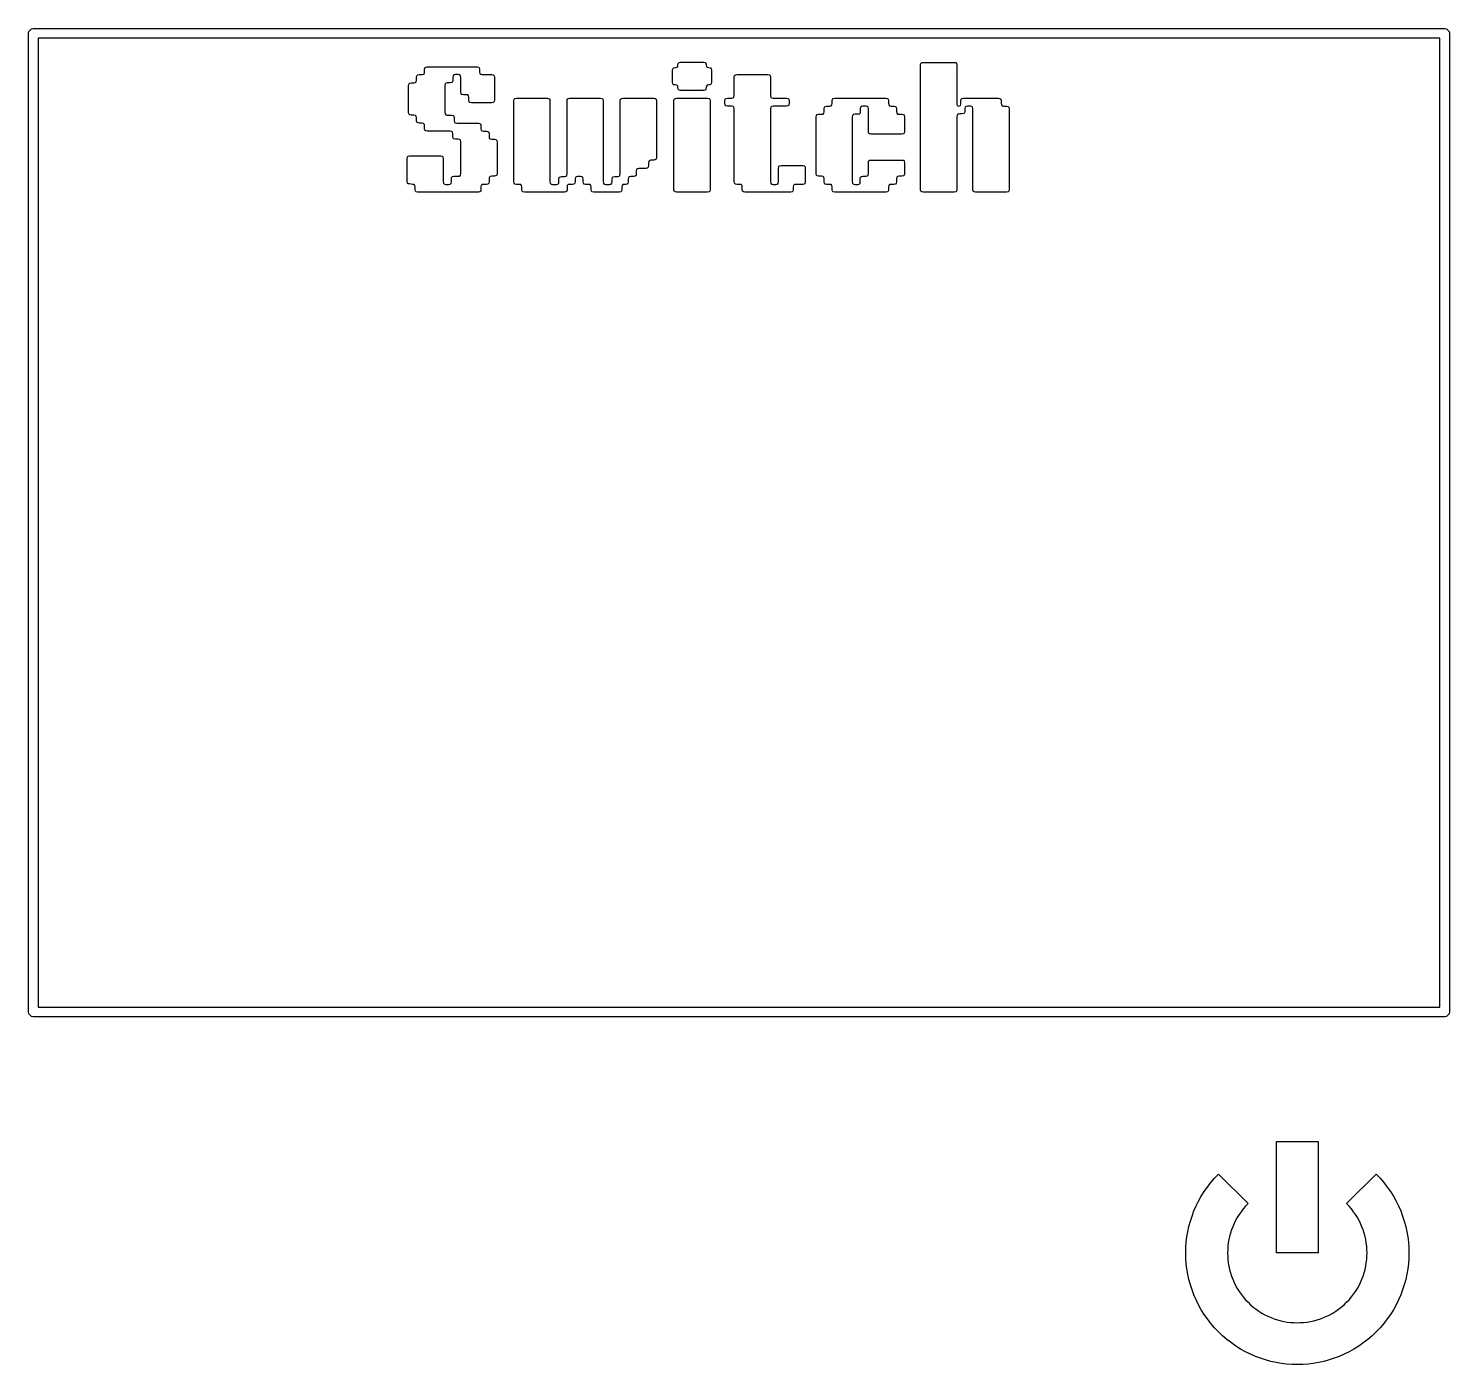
# Model space of a CAD drawing. Header units: millimetres. Extents: x 60 to 220, y -152 to -53.
# Drawn here: x 104.12 to 118.95, y -66.77 to -52.83 of the extents above; entities that cross this region are included whole.
import ezdxf

# ---------------------------------------------------------------- set-up
doc = ezdxf.new("R2010")
doc.units = ezdxf.units.MM
doc.layers.add('F.Silkscreen', color=41, linetype='CONTINUOUS', true_color=0xf2eda1)

msp = doc.modelspace()

# ---------------------------------------------------------------- linework, layer by layer
at = {"layer": 'F.Silkscreen', "linetype": 'CONTINUOUS'}
for p, q in [((104.1154, -52.8828), (104.119206, -52.863666)), ((104.1154, -63.0936), (104.1154, -52.8828)), ((104.119206, -52.863666), (104.146266, -52.836606)), ((104.146266, -52.836606), (104.1654, -52.8328)), ((104.1654, -52.8328), (118.8974, -52.8328)), ((104.2154, -52.9328), (104.2154, -63.0436)), ((118.8474, -52.9328), (104.2154, -52.9328)), ((118.8474, -63.0436), (118.8474, -52.9328)), ((118.8974, -52.8328), (118.916534, -52.836606)), ((118.916534, -52.836606), (118.943594, -52.863666)), ((118.943594, -52.863666), (118.9474, -52.8828)), ((118.9474, -52.8828), (118.9474, -63.0936)), ((108.250806, -53.25847), (108.253895, -53.243754)), ((108.253895, -53.243754), (108.262237, -53.235536)), ((108.262237, -53.235536), (108.277368, -53.232458)), ((108.277368, -53.232458), (108.797788, -53.232458)), ((108.797788, -53.232458), (108.812919, -53.235536)), ((108.812919, -53.235536), (108.821261, -53.243754)), ((108.821261, -53.243754), (108.82435, -53.25847)), ((110.841983, -53.253109), (110.851101, -53.244621)), ((110.851101, -53.244621), (110.868052, -53.241373)), ((110.868052, -53.241373), (110.882882, -53.238075)), ((110.882882, -53.238075), (110.891367, -53.228973)), ((110.891367, -53.228973), (110.894613, -53.212064)), ((110.894613, -53.212064), (110.897726, -53.197025)), ((110.897726, -53.197025), (110.90609, -53.188675)), ((110.90609, -53.188675), (110.921174, -53.185563)), ((110.921174, -53.185563), (111.161876, -53.185563)), ((111.161876, -53.185563), (111.176706, -53.188861)), ((111.176706, -53.188861), (111.185192, -53.197963)), ((111.185192, -53.197963), (111.188437, -53.214872)), ((111.188437, -53.214872), (111.191735, -53.229657)), ((111.191735, -53.229657), (111.200851, -53.238129)), ((111.200851, -53.238129), (111.217807, -53.241373)), ((111.217807, -53.241373), (111.232886, -53.244489)), ((111.232886, -53.244489), (111.241253, -53.252855)), ((113.426984, -53.213285), (113.4301, -53.198206)), ((113.426984, -54.514916), (113.426984, -53.213285)), ((113.4301, -53.198206), (113.438467, -53.189839)), ((113.438467, -53.189839), (113.453545, -53.186723)), ((113.453545, -53.186723), (113.778144, -53.186723)), ((113.778144, -53.186723), (113.793223, -53.189839)), ((113.793223, -53.189839), (113.80159, -53.198206)), ((113.80159, -53.198206), (113.804706, -53.213285)), ((113.804706, -53.213285), (113.804706, -53.621842)), ((108.154695, -53.397171), (108.163535, -53.388181)), ((108.163535, -53.388181), (108.166848, -53.371859)), ((108.166848, -53.341757), (108.169996, -53.326232)), ((108.166848, -53.371859), (108.166848, -53.341757)), ((108.169996, -53.326232), (108.178393, -53.317685)), ((108.178393, -53.317685), (108.193409, -53.314523)), ((108.193409, -53.314523), (108.224184, -53.314523)), ((108.224184, -53.314523), (108.239356, -53.311442)), ((108.239356, -53.311442), (108.247714, -53.303221)), ((108.247714, -53.303221), (108.250806, -53.288512)), ((108.250806, -53.288512), (108.250806, -53.25847)), ((108.541421, -53.388788), (108.533024, -53.397336)), ((108.544569, -53.373264), (108.541421, -53.388788)), ((108.547718, -53.326232), (108.544569, -53.341757)), ((108.544569, -53.341757), (108.544569, -53.373264)), ((108.556115, -53.317685), (108.547718, -53.326232)), ((108.571131, -53.314523), (108.556115, -53.317685)), ((108.601967, -53.314523), (108.571131, -53.314523)), ((108.617051, -53.317635), (108.601967, -53.314523)), ((108.625415, -53.325985), (108.617051, -53.317635)), ((108.628528, -53.341024), (108.625415, -53.325985)), ((108.628528, -53.497339), (108.628528, -53.341024)), ((108.82435, -53.25847), (108.82435, -53.288512)), ((108.82435, -53.288512), (108.827438, -53.303227)), ((108.827438, -53.303227), (108.83578, -53.311445)), ((108.83578, -53.311445), (108.850911, -53.314523)), ((108.850911, -53.314523), (108.951722, -53.314523)), ((108.951722, -53.314523), (108.966807, -53.317635)), ((108.966807, -53.317635), (108.975171, -53.325985)), ((108.975171, -53.325985), (108.978284, -53.341024)), ((108.978284, -53.341024), (108.978284, -53.581115)), ((110.838681, -53.267934), (110.841983, -53.253109)), ((110.838681, -53.396284), (110.838681, -53.267934)), ((111.241253, -53.252855), (111.244369, -53.267934)), ((111.244369, -53.267934), (111.244369, -53.396284)), ((111.482078, -53.33968), (111.485197, -53.324561)), ((111.482078, -53.534098), (111.482078, -53.33968)), ((111.485197, -53.324561), (111.493567, -53.316178)), ((111.493567, -53.316178), (111.50864, -53.313058)), ((111.50864, -53.313058), (111.833299, -53.313058)), ((111.833299, -53.313058), (111.848372, -53.316178)), ((111.848372, -53.316178), (111.856742, -53.324561)), ((111.856742, -53.324561), (111.859861, -53.33968)), ((111.859861, -53.33968), (111.859861, -53.534098)), ((108.082889, -53.428524), (108.086173, -53.412607)), ((108.082889, -53.708548), (108.082889, -53.428524)), ((108.086173, -53.412607), (108.094985, -53.403782)), ((108.094985, -53.403782), (108.110855, -53.400497)), ((108.110855, -53.400497), (108.138882, -53.400497)), ((108.138882, -53.400497), (108.154695, -53.397171)), ((108.46373, -53.412), (108.460611, -53.427119)), ((108.460611, -53.427119), (108.460611, -53.709953)), ((108.472099, -53.403617), (108.46373, -53.412)), ((108.487172, -53.400497), (108.472099, -53.403617)), ((108.518008, -53.400497), (108.487172, -53.400497)), ((108.533024, -53.397336), (108.518008, -53.400497)), ((108.631644, -53.512418), (108.628528, -53.497339)), ((108.640011, -53.520785), (108.631644, -53.512418)), ((108.655089, -53.523901), (108.640011, -53.520785)), ((108.685864, -53.523901), (108.655089, -53.523901)), ((108.700949, -53.527012), (108.685864, -53.523901)), ((108.709312, -53.535363), (108.700949, -53.527012)), ((108.712425, -53.550401), (108.709312, -53.535363)), ((110.841797, -53.411363), (110.838681, -53.396284)), ((110.850164, -53.419729), (110.841797, -53.411363)), ((110.865243, -53.422845), (110.850164, -53.419729)), ((110.8822, -53.426089), (110.865243, -53.422845)), ((110.891315, -53.434561), (110.8822, -53.426089)), ((110.894613, -53.449345), (110.891315, -53.434561)), ((110.894613, -53.452154), (110.894613, -53.449345)), ((110.897726, -53.467193), (110.894613, -53.452154)), ((110.90609, -53.475543), (110.897726, -53.467193)), ((110.921174, -53.478655), (110.90609, -53.475543)), ((111.161876, -53.478655), (110.921174, -53.478655)), ((111.17696, -53.475543), (111.161876, -53.478655)), ((111.185324, -53.467193), (111.17696, -53.475543)), ((111.188437, -53.452154), (111.185324, -53.467193)), ((111.191683, -53.435245), (111.188437, -53.452154)), ((111.200168, -53.426143), (111.191683, -53.435245)), ((111.214999, -53.422845), (111.200168, -53.426143)), ((111.231949, -53.419597), (111.214999, -53.422845)), ((111.241067, -53.411109), (111.231949, -53.419597)), ((111.244369, -53.396284), (111.241067, -53.411109)), ((111.478959, -53.549217), (111.482078, -53.534098)), ((111.859861, -53.534098), (111.86298, -53.549217)), ((108.712425, -53.581115), (108.712425, -53.550401)), ((108.715538, -53.596153), (108.712425, -53.581115)), ((108.723902, -53.604503), (108.715538, -53.596153)), ((108.738987, -53.607615), (108.723902, -53.604503)), ((108.951722, -53.607615), (108.738987, -53.607615)), ((108.966807, -53.604503), (108.951722, -53.607615)), ((108.975171, -53.596153), (108.966807, -53.604503)), ((108.978284, -53.581115), (108.975171, -53.596153)), ((109.181066, -53.587404), (109.184188, -53.572244)), ((109.181066, -54.43285), (109.181066, -53.587404)), ((109.184188, -53.572244), (109.19256, -53.563844)), ((109.19256, -53.563844), (109.207628, -53.56072)), ((109.207628, -53.56072), (109.532226, -53.56072)), ((109.532226, -53.56072), (109.547294, -53.563844)), ((109.547294, -53.563844), (109.555666, -53.572244)), ((109.555666, -53.572244), (109.558788, -53.587404)), ((109.558788, -53.587404), (109.558788, -54.43285)), ((109.736475, -53.587465), (109.739599, -53.572265)), ((109.736475, -54.350724), (109.736475, -53.587465)), ((109.739599, -53.572265), (109.747974, -53.563849)), ((109.747974, -53.563849), (109.763036, -53.56072)), ((109.763036, -53.56072), (110.087635, -53.56072)), ((110.087635, -53.56072), (110.102702, -53.563844)), ((110.102702, -53.563844), (110.111074, -53.572244)), ((110.111074, -53.572244), (110.114196, -53.587404)), ((110.114196, -53.587404), (110.114196, -54.43285)), ((110.291883, -53.587465), (110.295008, -53.572265)), ((110.291883, -54.350724), (110.291883, -53.587465)), ((110.295008, -53.572265), (110.303383, -53.563849)), ((110.303383, -53.563849), (110.318444, -53.56072)), ((110.318444, -53.56072), (110.643043, -53.56072)), ((110.643043, -53.56072), (110.658104, -53.563849)), ((110.658104, -53.563849), (110.666479, -53.572265)), ((110.666479, -53.572265), (110.669604, -53.587465)), ((110.669604, -53.587465), (110.669604, -54.181708)), ((110.852664, -53.587343), (110.855783, -53.572223)), ((110.852664, -54.514977), (110.852664, -53.587343)), ((110.855783, -53.572223), (110.864153, -53.56384)), ((110.864153, -53.56384), (110.879226, -53.56072)), ((110.879226, -53.56072), (111.203824, -53.56072)), ((111.203824, -53.56072), (111.218898, -53.56384)), ((111.218898, -53.56384), (111.227267, -53.572223)), ((111.227267, -53.572223), (111.230386, -53.587343)), ((111.230386, -53.587343), (111.230386, -54.514977)), ((111.384137, -53.58716), (111.387251, -53.572167)), ((111.384137, -53.616347), (111.384137, -53.58716)), ((111.387251, -53.631339), (111.384137, -53.616347)), ((111.387251, -53.572167), (111.395628, -53.563831)), ((111.395628, -53.639675), (111.387251, -53.631339)), ((111.395628, -53.563831), (111.410759, -53.56072)), ((111.410759, -53.642786), (111.395628, -53.639675)), ((111.410759, -53.56072), (111.455517, -53.56072)), ((111.455517, -53.642786), (111.410759, -53.642786)), ((111.455517, -53.56072), (111.47059, -53.5576)), ((111.470584, -53.64591), (111.455517, -53.642786)), ((111.478956, -53.65431), (111.470584, -53.64591)), ((111.47059, -53.5576), (111.478959, -53.549217)), ((111.482078, -53.669469), (111.478956, -53.65431)), ((111.482078, -54.43285), (111.482078, -53.669469)), ((111.862983, -53.65431), (111.859861, -53.669469)), ((111.859861, -53.669469), (111.859861, -54.43285)), ((111.86298, -53.549217), (111.871349, -53.5576)), ((111.871355, -53.64591), (111.862983, -53.65431)), ((111.871349, -53.5576), (111.886422, -53.56072)), ((111.886422, -53.642786), (111.871355, -53.64591)), ((111.886422, -53.56072), (112.027717, -53.56072)), ((112.027717, -53.642786), (111.886422, -53.642786)), ((112.027717, -53.56072), (112.042807, -53.563828)), ((112.042807, -53.639678), (112.027717, -53.642786)), ((112.042807, -53.563828), (112.051168, -53.572162)), ((112.051168, -53.631345), (112.042807, -53.639678)), ((112.051168, -53.572162), (112.054278, -53.58716)), ((112.054278, -53.616347), (112.051168, -53.631345)), ((112.054278, -53.58716), (112.054278, -53.616347)), ((112.419665, -53.670019), (112.422814, -53.654495)), ((112.419665, -53.701526), (112.419665, -53.670019)), ((112.422814, -53.654495), (112.431211, -53.645947)), ((112.431211, -53.645947), (112.446227, -53.642786)), ((112.446227, -53.642786), (112.477001, -53.642786)), ((112.477001, -53.642786), (112.492133, -53.639708)), ((112.492133, -53.639708), (112.500474, -53.631489)), ((112.500474, -53.631489), (112.503563, -53.616774)), ((112.503563, -53.586732), (112.506651, -53.572017)), ((112.503563, -53.616774), (112.503563, -53.586732)), ((112.506651, -53.572017), (112.514993, -53.563798)), ((112.514993, -53.563798), (112.530124, -53.56072)), ((112.530124, -53.56072), (113.064589, -53.56072)), ((112.800536, -53.654495), (112.797387, -53.670019)), ((112.797387, -53.670019), (112.797387, -53.701526)), ((112.808932, -53.645947), (112.800536, -53.654495)), ((112.823948, -53.642786), (112.808932, -53.645947)), ((112.854784, -53.642786), (112.823948, -53.642786)), ((112.869846, -53.645914), (112.854784, -53.642786)), ((112.878221, -53.65433), (112.869846, -53.645914)), ((112.881345, -53.66953), (112.878221, -53.65433)), ((112.881345, -53.909133), (112.881345, -53.66953)), ((113.064589, -53.56072), (113.07972, -53.563798)), ((113.07972, -53.563798), (113.088061, -53.572017)), ((113.088061, -53.572017), (113.09115, -53.586732)), ((113.09115, -53.586732), (113.09115, -53.616774)), ((113.09115, -53.616774), (113.094243, -53.631484)), ((113.094243, -53.631484), (113.102601, -53.639705)), ((113.102601, -53.639705), (113.117773, -53.642786)), ((113.117773, -53.642786), (113.148547, -53.642786)), ((113.148547, -53.642786), (113.163563, -53.645947)), ((113.163563, -53.645947), (113.17196, -53.654495)), ((113.17196, -53.654495), (113.175109, -53.670019)), ((113.175109, -53.670019), (113.175109, -53.701526)), ((113.804706, -53.621842), (113.809941, -53.63755)), ((113.809941, -53.63755), (113.825649, -53.642786)), ((113.825649, -53.642786), (113.841443, -53.637617)), ((113.841443, -53.637617), (113.846654, -53.622269)), ((113.846654, -53.586732), (113.849743, -53.572017)), ((113.846654, -53.622269), (113.846654, -53.586732)), ((113.849743, -53.572017), (113.858084, -53.563798)), ((113.858084, -53.563798), (113.873216, -53.56072)), ((113.873216, -53.56072), (114.239824, -53.56072)), ((113.891753, -53.654082), (113.888664, -53.668798)), ((113.888664, -53.668798), (113.888664, -53.69884)), ((113.900094, -53.645864), (113.891753, -53.654082)), ((113.915225, -53.642786), (113.900094, -53.645864)), ((113.946061, -53.642786), (113.915225, -53.642786)), ((113.961128, -53.64591), (113.946061, -53.642786)), ((113.969501, -53.65431), (113.961128, -53.64591)), ((113.972622, -53.669469), (113.969501, -53.65431)), ((113.972622, -54.514916), (113.972622, -53.669469)), ((114.239824, -53.56072), (114.254955, -53.563798)), ((114.254955, -53.563798), (114.263297, -53.572017)), ((114.263297, -53.572017), (114.266386, -53.586732)), ((114.266386, -53.586732), (114.266386, -53.616774)), ((114.266386, -53.616774), (114.269478, -53.631484)), ((114.269478, -53.631484), (114.277836, -53.639705)), ((114.277836, -53.639705), (114.293008, -53.642786)), ((114.293008, -53.642786), (114.323783, -53.642786)), ((114.323783, -53.642786), (114.33885, -53.64591)), ((114.33885, -53.64591), (114.347222, -53.65431)), ((114.347222, -53.65431), (114.350344, -53.669469)), ((114.350344, -53.669469), (114.350344, -54.514916)), ((108.086173, -53.724465), (108.082889, -53.708548)), ((108.094985, -53.73329), (108.086173, -53.724465)), ((108.110855, -53.736575), (108.094985, -53.73329)), ((108.138882, -53.736575), (108.110855, -53.736575)), ((108.154695, -53.739901), (108.138882, -53.736575)), ((108.163535, -53.748891), (108.154695, -53.739901)), ((108.166848, -53.765213), (108.163535, -53.748891)), ((108.166848, -53.795315), (108.166848, -53.765213)), ((108.169996, -53.81084), (108.166848, -53.795315)), ((108.178393, -53.819387), (108.169996, -53.81084)), ((108.193409, -53.822549), (108.178393, -53.819387)), ((108.224184, -53.822549), (108.193409, -53.822549)), ((108.239356, -53.82563), (108.224184, -53.822549)), ((108.247714, -53.833851), (108.239356, -53.82563)), ((108.250806, -53.84856), (108.247714, -53.833851)), ((108.460611, -53.709953), (108.46373, -53.725072)), ((108.46373, -53.725072), (108.472099, -53.733455)), ((108.472099, -53.733455), (108.487172, -53.736575)), ((108.487172, -53.736575), (108.531991, -53.736575)), ((108.531991, -53.736575), (108.547007, -53.739736)), ((108.547007, -53.739736), (108.555404, -53.748284)), ((108.555404, -53.748284), (108.558552, -53.763808)), ((108.558552, -53.763808), (108.558552, -53.795315)), ((108.558552, -53.795315), (108.561701, -53.81084)), ((108.561701, -53.81084), (108.570098, -53.819387)), ((108.570098, -53.819387), (108.585114, -53.822549)), ((108.585114, -53.822549), (108.811832, -53.822549)), ((108.811832, -53.822549), (108.826963, -53.825627)), ((108.826963, -53.825627), (108.835305, -53.833845)), ((108.835305, -53.833845), (108.838394, -53.84856)), ((112.335707, -53.755382), (112.338826, -53.740263)), ((112.335707, -54.346938), (112.335707, -53.755382)), ((112.338826, -53.740263), (112.347195, -53.731879)), ((112.347195, -53.731879), (112.362268, -53.728759)), ((112.362268, -53.728759), (112.393043, -53.728759)), ((112.393043, -53.728759), (112.408099, -53.725595)), ((112.408099, -53.725595), (112.416513, -53.717045)), ((112.416513, -53.717045), (112.419665, -53.701526)), ((112.71655, -53.740283), (112.713428, -53.755443)), ((112.713428, -53.755443), (112.713428, -54.43285)), ((112.724923, -53.731883), (112.71655, -53.740283)), ((112.73999, -53.728759), (112.724923, -53.731883)), ((112.770826, -53.728759), (112.73999, -53.728759)), ((112.785842, -53.725598), (112.770826, -53.728759)), ((112.794238, -53.71705), (112.785842, -53.725598)), ((112.797387, -53.701526), (112.794238, -53.71705)), ((113.175109, -53.701526), (113.178257, -53.71705)), ((113.178257, -53.71705), (113.186654, -53.725598)), ((113.186654, -53.725598), (113.20167, -53.728759)), ((113.20167, -53.728759), (113.232445, -53.728759)), ((113.232445, -53.728759), (113.247564, -53.731878)), ((113.247564, -53.731878), (113.255947, -53.740248)), ((113.255947, -53.740248), (113.259067, -53.755321)), ((113.259067, -53.755321), (113.259067, -53.909316)), ((113.80783, -53.736396), (113.804706, -53.751596)), ((113.804706, -53.751596), (113.804706, -54.514855)), ((113.816205, -53.72798), (113.80783, -53.736396)), ((113.831267, -53.724851), (113.816205, -53.72798)), ((113.862103, -53.724851), (113.831267, -53.724851)), ((113.877234, -53.721773), (113.862103, -53.724851)), ((113.885575, -53.713555), (113.877234, -53.721773)), ((113.888664, -53.69884), (113.885575, -53.713555)), ((108.250806, -53.878602), (108.250806, -53.84856)), ((108.253895, -53.893318), (108.250806, -53.878602)), ((108.262237, -53.901536), (108.253895, -53.893318)), ((108.277368, -53.904614), (108.262237, -53.901536)), ((108.518008, -53.904614), (108.277368, -53.904614)), ((108.533081, -53.907734), (108.518008, -53.904614)), ((108.541451, -53.916117), (108.533081, -53.907734)), ((108.544569, -53.931237), (108.541451, -53.916117)), ((108.544569, -53.962072), (108.544569, -53.931237)), ((108.547692, -53.977186), (108.544569, -53.962072)), ((108.556078, -53.985572), (108.547692, -53.977186)), ((108.571192, -53.988695), (108.556078, -53.985572)), ((108.838394, -53.84856), (108.838394, -53.878602)), ((108.838394, -53.878602), (108.841482, -53.893318)), ((108.841482, -53.893318), (108.849824, -53.901536)), ((108.849824, -53.901536), (108.864955, -53.904614)), ((108.864955, -53.904614), (108.89573, -53.904614)), ((108.89573, -53.904614), (108.910803, -53.907734)), ((108.910803, -53.907734), (108.919172, -53.916117)), ((108.919172, -53.916117), (108.922291, -53.931237)), ((108.922291, -53.931237), (108.922291, -53.960668)), ((108.922291, -53.960668), (108.925579, -53.976579)), ((108.925579, -53.976579), (108.934407, -53.985407)), ((108.934407, -53.985407), (108.950318, -53.988695)), ((112.88447, -53.924333), (112.881345, -53.909133)), ((112.892845, -53.932749), (112.88447, -53.924333)), ((112.907907, -53.935877), (112.892845, -53.932749)), ((113.232445, -53.935877), (112.907907, -53.935877)), ((113.247564, -53.932758), (113.232445, -53.935877)), ((113.255947, -53.924389), (113.247564, -53.932758)), ((113.259067, -53.909316), (113.255947, -53.924389)), ((108.601967, -53.988695), (108.571192, -53.988695)), ((108.61704, -53.991815), (108.601967, -53.988695)), ((108.625409, -54.000198), (108.61704, -53.991815)), ((108.628528, -54.015317), (108.625409, -54.000198)), ((108.628528, -54.348831), (108.628528, -54.015317)), ((108.950318, -53.988695), (108.978284, -53.988695)), ((108.978284, -53.988695), (108.994154, -53.99198)), ((108.994154, -53.99198), (109.002966, -54.000805)), ((109.002966, -54.000805), (109.006249, -54.016722)), ((109.006249, -54.016722), (109.006249, -54.347426)), ((108.067502, -54.189035), (108.070615, -54.173997)), ((108.067502, -54.429126), (108.067502, -54.189035)), ((108.070615, -54.173997), (108.078979, -54.165646)), ((108.078979, -54.165646), (108.094064, -54.162535)), ((108.094064, -54.162535), (108.418662, -54.162535)), ((108.418662, -54.162535), (108.433712, -54.165671)), ((108.433712, -54.165671), (108.442093, -54.17412)), ((108.442093, -54.17412), (108.445224, -54.189401)), ((108.445224, -54.189401), (108.445224, -54.432667)), ((110.582521, -54.281416), (110.574146, -54.289832)), ((110.585646, -54.266216), (110.582521, -54.281416)), ((110.588775, -54.220064), (110.585646, -54.235258)), ((110.585646, -54.235258), (110.585646, -54.266216)), ((110.597166, -54.211645), (110.588775, -54.220064)), ((110.612268, -54.208513), (110.597166, -54.211645)), ((110.643043, -54.208513), (110.612268, -54.208513)), ((110.658099, -54.205381), (110.643043, -54.208513)), ((110.666476, -54.196948), (110.658099, -54.205381)), ((110.669604, -54.181708), (110.666476, -54.196948)), ((111.943758, -54.29064), (111.946871, -54.275602)), ((111.946871, -54.275602), (111.955235, -54.267251)), ((111.955235, -54.267251), (111.97032, -54.26414)), ((111.97032, -54.26414), (112.196977, -54.26414)), ((112.196977, -54.26414), (112.212102, -54.267254)), ((112.212102, -54.267254), (112.220482, -54.275607)), ((112.220482, -54.275607), (112.223599, -54.29064)), ((112.881345, -54.232144), (112.884464, -54.217025)), ((112.881345, -54.346938), (112.881345, -54.232144)), ((112.884464, -54.217025), (112.892834, -54.208641)), ((112.892834, -54.208641), (112.907907, -54.205521)), ((112.907907, -54.205521), (113.232445, -54.205521)), ((113.232445, -54.205521), (113.247558, -54.208644)), ((113.247558, -54.208644), (113.255944, -54.21703)), ((113.255944, -54.21703), (113.259067, -54.232144)), ((113.259067, -54.232144), (113.259067, -54.346938)), ((108.070615, -54.444164), (108.067502, -54.429126)), ((108.445224, -54.432667), (108.448354, -54.447948)), ((108.526063, -54.448031), (108.529182, -54.432911)), ((108.529182, -54.402076), (108.532301, -54.386957)), ((108.529182, -54.432911), (108.529182, -54.402076)), ((108.532301, -54.386957), (108.54067, -54.378573)), ((108.54067, -54.378573), (108.555744, -54.375453)), ((108.555744, -54.375453), (108.601967, -54.375453)), ((108.601967, -54.375453), (108.61704, -54.372333)), ((108.61704, -54.372333), (108.625409, -54.36395)), ((108.625409, -54.36395), (108.628528, -54.348831)), ((108.922291, -54.432911), (108.919172, -54.448031)), ((108.925579, -54.387569), (108.922291, -54.40348)), ((108.922291, -54.40348), (108.922291, -54.432911)), ((108.934407, -54.378741), (108.925579, -54.387569)), ((108.950318, -54.375453), (108.934407, -54.378741)), ((108.978284, -54.375453), (108.950318, -54.375453)), ((108.994154, -54.372169), (108.978284, -54.375453)), ((109.002966, -54.363343), (108.994154, -54.372169)), ((109.006249, -54.347426), (109.002966, -54.363343)), ((109.184188, -54.44801), (109.181066, -54.43285)), ((109.558788, -54.43285), (109.56191, -54.44801)), ((109.652516, -54.40348), (109.655605, -54.388765)), ((109.652516, -54.433522), (109.652516, -54.40348)), ((109.655605, -54.388765), (109.663946, -54.380547)), ((109.663946, -54.380547), (109.679077, -54.377468)), ((109.679077, -54.377468), (109.709913, -54.377468)), ((109.709913, -54.377468), (109.724975, -54.37434)), ((109.724975, -54.37434), (109.73335, -54.365924)), ((109.73335, -54.365924), (109.736475, -54.350724)), ((109.823522, -54.388765), (109.820433, -54.40348)), ((109.820433, -54.40348), (109.820433, -54.433522)), ((109.831863, -54.380547), (109.823522, -54.388765)), ((109.846994, -54.377468), (109.831863, -54.380547)), ((109.877769, -54.377468), (109.846994, -54.377468)), ((109.892941, -54.380549), (109.877769, -54.377468)), ((109.901299, -54.38877), (109.892941, -54.380549)), ((109.904391, -54.40348), (109.901299, -54.38877)), ((109.904391, -54.433522), (109.904391, -54.40348)), ((110.114196, -54.43285), (110.117318, -54.44801)), ((110.207924, -54.40348), (110.211013, -54.388765)), ((110.207924, -54.433522), (110.207924, -54.40348)), ((110.211013, -54.388765), (110.219354, -54.380547)), ((110.219354, -54.380547), (110.234486, -54.377468)), ((110.234486, -54.377468), (110.265321, -54.377468)), ((110.265321, -54.377468), (110.280383, -54.37434)), ((110.280383, -54.37434), (110.288758, -54.365924)), ((110.288758, -54.365924), (110.291883, -54.350724)), ((110.37893, -54.388765), (110.375841, -54.40348)), ((110.375841, -54.40348), (110.375841, -54.433522)), ((110.387271, -54.380547), (110.37893, -54.388765)), ((110.402403, -54.377468), (110.387271, -54.380547)), ((110.433177, -54.377468), (110.402403, -54.377468)), ((110.448239, -54.37434), (110.433177, -54.377468)), ((110.456614, -54.365924), (110.448239, -54.37434)), ((110.459739, -54.350724), (110.456614, -54.365924)), ((110.462868, -54.30451), (110.459739, -54.319705)), ((110.459739, -54.319705), (110.459739, -54.350724)), ((110.471259, -54.296092), (110.462868, -54.30451)), ((110.486361, -54.29296), (110.471259, -54.296092)), ((110.559084, -54.29296), (110.486361, -54.29296)), ((110.574146, -54.289832), (110.559084, -54.29296)), ((111.4852, -54.44801), (111.482078, -54.43285)), ((111.859861, -54.43285), (111.862983, -54.44801)), ((111.940645, -54.448072), (111.943758, -54.433034)), ((111.943758, -54.433034), (111.943758, -54.29064)), ((112.223599, -54.433034), (112.220482, -54.448066)), ((112.223599, -54.29064), (112.223599, -54.433034)), ((112.338826, -54.362057), (112.335707, -54.346938)), ((112.347195, -54.37044), (112.338826, -54.362057)), ((112.362268, -54.37356), (112.347195, -54.37044)), ((112.393043, -54.37356), (112.362268, -54.37356)), ((112.408099, -54.376725), (112.393043, -54.37356)), ((112.416513, -54.385275), (112.408099, -54.376725)), ((112.419665, -54.400793), (112.416513, -54.385275)), ((112.419665, -54.432301), (112.419665, -54.400793)), ((112.422814, -54.447825), (112.419665, -54.432301)), ((112.713428, -54.43285), (112.71655, -54.44801)), ((112.794238, -54.447825), (112.797387, -54.432301)), ((112.797387, -54.400793), (112.800536, -54.385269)), ((112.797387, -54.432301), (112.797387, -54.400793)), ((112.800536, -54.385269), (112.808932, -54.376722)), ((112.808932, -54.376722), (112.823948, -54.37356)), ((112.823948, -54.37356), (112.854784, -54.37356)), ((112.854784, -54.37356), (112.869857, -54.37044)), ((112.869857, -54.37044), (112.878227, -54.362057)), ((112.878227, -54.362057), (112.881345, -54.346938)), ((113.175109, -54.432301), (113.17196, -54.447825)), ((113.178257, -54.385269), (113.175109, -54.400793)), ((113.175109, -54.400793), (113.175109, -54.432301)), ((113.186654, -54.376722), (113.178257, -54.385269)), ((113.20167, -54.37356), (113.186654, -54.376722)), ((113.232445, -54.37356), (113.20167, -54.37356)), ((113.247558, -54.370437), (113.232445, -54.37356)), ((113.255944, -54.362051), (113.247558, -54.370437)), ((113.259067, -54.346938), (113.255944, -54.362051)), ((108.078979, -54.452514), (108.070615, -54.444164)), ((108.094064, -54.455626), (108.078979, -54.452514)), ((108.124838, -54.459534), (108.094064, -54.455626)), ((108.14001, -54.462615), (108.124838, -54.459534)), ((108.148368, -54.470836), (108.14001, -54.462615)), ((108.151461, -54.485546), (108.148368, -54.470836)), ((108.151461, -54.515588), (108.151461, -54.485546)), ((108.154453, -54.530436), (108.151461, -54.515588)), ((108.162416, -54.538591), (108.154453, -54.530436)), ((108.176618, -54.5416), (108.162416, -54.538591)), ((108.813237, -54.5416), (108.176618, -54.5416)), ((108.448354, -54.447948), (108.456735, -54.456397)), ((108.456735, -54.456397), (108.471785, -54.459534)), ((108.471785, -54.459534), (108.502621, -54.459534)), ((108.502621, -54.459534), (108.517694, -54.456414)), ((108.517694, -54.456414), (108.526063, -54.448031)), ((108.827439, -54.538591), (108.813237, -54.5416)), ((108.835401, -54.530436), (108.827439, -54.538591)), ((108.838394, -54.515588), (108.835401, -54.530436)), ((108.841482, -54.47083), (108.838394, -54.485546)), ((108.838394, -54.485546), (108.838394, -54.515588)), ((108.849824, -54.462612), (108.841482, -54.47083)), ((108.864955, -54.459534), (108.849824, -54.462612)), ((108.89573, -54.459534), (108.864955, -54.459534)), ((108.910803, -54.456414), (108.89573, -54.459534)), ((108.919172, -54.448031), (108.910803, -54.456414)), ((109.19256, -54.45641), (109.184188, -54.44801)), ((109.207628, -54.459534), (109.19256, -54.45641)), ((109.238402, -54.459534), (109.207628, -54.459534)), ((109.253574, -54.462615), (109.238402, -54.459534)), ((109.261932, -54.470836), (109.253574, -54.462615)), ((109.265025, -54.485546), (109.261932, -54.470836)), ((109.265025, -54.515588), (109.265025, -54.485546)), ((109.268113, -54.530303), (109.265025, -54.515588)), ((109.276455, -54.538521), (109.268113, -54.530303)), ((109.291586, -54.5416), (109.276455, -54.538521)), ((109.709913, -54.5416), (109.291586, -54.5416)), ((109.56191, -54.44801), (109.570282, -54.45641)), ((109.570282, -54.45641), (109.585349, -54.459534)), ((109.585349, -54.459534), (109.625955, -54.459534)), ((109.625955, -54.459534), (109.641086, -54.456456)), ((109.641086, -54.456456), (109.649427, -54.448237)), ((109.649427, -54.448237), (109.652516, -54.433522)), ((109.725044, -54.538521), (109.709913, -54.5416)), ((109.733386, -54.530303), (109.725044, -54.538521)), ((109.736475, -54.515588), (109.733386, -54.530303)), ((109.739563, -54.47083), (109.736475, -54.485546)), ((109.736475, -54.485546), (109.736475, -54.515588)), ((109.747905, -54.462612), (109.739563, -54.47083)), ((109.763036, -54.459534), (109.747905, -54.462612)), ((109.793872, -54.459534), (109.763036, -54.459534)), ((109.809003, -54.456456), (109.793872, -54.459534)), ((109.817344, -54.448237), (109.809003, -54.456456)), ((109.820433, -54.433522), (109.817344, -54.448237)), ((109.90748, -54.448237), (109.904391, -54.433522)), ((109.915822, -54.456456), (109.90748, -54.448237)), ((109.930953, -54.459534), (109.915822, -54.456456)), ((109.961727, -54.459534), (109.930953, -54.459534)), ((109.976859, -54.462612), (109.961727, -54.459534)), ((109.9852, -54.47083), (109.976859, -54.462612)), ((109.988289, -54.485546), (109.9852, -54.47083)), ((109.988289, -54.515588), (109.988289, -54.485546)), ((109.991377, -54.530303), (109.988289, -54.515588)), ((109.999719, -54.538521), (109.991377, -54.530303)), ((110.01485, -54.5416), (109.999719, -54.538521)), ((110.282113, -54.5416), (110.01485, -54.5416)), ((110.117318, -54.44801), (110.12569, -54.45641)), ((110.12569, -54.45641), (110.140758, -54.459534)), ((110.140758, -54.459534), (110.181363, -54.459534)), ((110.181363, -54.459534), (110.196494, -54.456456)), ((110.196494, -54.456456), (110.204836, -54.448237)), ((110.204836, -54.448237), (110.207924, -54.433522)), ((110.297244, -54.538521), (110.282113, -54.5416)), ((110.305586, -54.530303), (110.297244, -54.538521)), ((110.308674, -54.515588), (110.305586, -54.530303)), ((110.311763, -54.47083), (110.308674, -54.485546)), ((110.308674, -54.485546), (110.308674, -54.515588)), ((110.320105, -54.462612), (110.311763, -54.47083)), ((110.335236, -54.459534), (110.320105, -54.462612)), ((110.34928, -54.459534), (110.335236, -54.459534)), ((110.364411, -54.456456), (110.34928, -54.459534)), ((110.372753, -54.448237), (110.364411, -54.456456)), ((110.375841, -54.433522), (110.372753, -54.448237)), ((110.855783, -54.530096), (110.852664, -54.514977)), ((110.864153, -54.538479), (110.855783, -54.530096)), ((110.879226, -54.5416), (110.864153, -54.538479)), ((111.203824, -54.5416), (110.879226, -54.5416)), ((111.218898, -54.538479), (111.203824, -54.5416)), ((111.227267, -54.530096), (111.218898, -54.538479)), ((111.230386, -54.514977), (111.227267, -54.530096)), ((111.493572, -54.45641), (111.4852, -54.44801)), ((111.50864, -54.459534), (111.493572, -54.45641)), ((111.539414, -54.459534), (111.50864, -54.459534)), ((111.554586, -54.462615), (111.539414, -54.459534)), ((111.562944, -54.470836), (111.554586, -54.462615)), ((111.566037, -54.485546), (111.562944, -54.470836)), ((111.566037, -54.515588), (111.566037, -54.485546)), ((111.569125, -54.530303), (111.566037, -54.515588)), ((111.577467, -54.538521), (111.569125, -54.530303)), ((111.592598, -54.5416), (111.577467, -54.538521)), ((112.071131, -54.5416), (111.592598, -54.5416)), ((111.862983, -54.44801), (111.871355, -54.45641)), ((111.871355, -54.45641), (111.886422, -54.459534)), ((111.886422, -54.459534), (111.917197, -54.459534)), ((111.917197, -54.459534), (111.932281, -54.456422)), ((111.932281, -54.456422), (111.940645, -54.448072)), ((112.086262, -54.538521), (112.071131, -54.5416)), ((112.094604, -54.530303), (112.086262, -54.538521)), ((112.097692, -54.515588), (112.094604, -54.530303)), ((112.100781, -54.47083), (112.097692, -54.485546)), ((112.097692, -54.485546), (112.097692, -54.515588)), ((112.109122, -54.462612), (112.100781, -54.47083)), ((112.124254, -54.459534), (112.109122, -54.462612)), ((112.196977, -54.459534), (112.124254, -54.459534)), ((112.212102, -54.456419), (112.196977, -54.459534)), ((112.220482, -54.448066), (112.212102, -54.456419)), ((112.431211, -54.456373), (112.422814, -54.447825)), ((112.446227, -54.459534), (112.431211, -54.456373)), ((112.477001, -54.459534), (112.446227, -54.459534)), ((112.492133, -54.462612), (112.477001, -54.459534)), ((112.500474, -54.47083), (112.492133, -54.462612)), ((112.503563, -54.485546), (112.500474, -54.47083)), ((112.503563, -54.515588), (112.503563, -54.485546)), ((112.506651, -54.530303), (112.503563, -54.515588)), ((112.514993, -54.538521), (112.506651, -54.530303)), ((112.530124, -54.5416), (112.514993, -54.538521)), ((113.064589, -54.5416), (112.530124, -54.5416)), ((112.71655, -54.44801), (112.724923, -54.45641)), ((112.724923, -54.45641), (112.73999, -54.459534)), ((112.73999, -54.459534), (112.770826, -54.459534)), ((112.770826, -54.459534), (112.785842, -54.456373)), ((112.785842, -54.456373), (112.794238, -54.447825)), ((113.07972, -54.538521), (113.064589, -54.5416)), ((113.088061, -54.530303), (113.07972, -54.538521)), ((113.09115, -54.515588), (113.088061, -54.530303)), ((113.094243, -54.470836), (113.09115, -54.485546)), ((113.09115, -54.485546), (113.09115, -54.515588)), ((113.102601, -54.462615), (113.094243, -54.470836)), ((113.117773, -54.459534), (113.102601, -54.462615)), ((113.148547, -54.459534), (113.117773, -54.459534)), ((113.163563, -54.456373), (113.148547, -54.459534)), ((113.17196, -54.447825), (113.163563, -54.456373)), ((113.430106, -54.530076), (113.426984, -54.514916)), ((113.438478, -54.538475), (113.430106, -54.530076)), ((113.453545, -54.5416), (113.438478, -54.538475)), ((113.778144, -54.5416), (113.453545, -54.5416)), ((113.793206, -54.538471), (113.778144, -54.5416)), ((113.801581, -54.530055), (113.793206, -54.538471)), ((113.804706, -54.514855), (113.801581, -54.530055)), ((113.975744, -54.530076), (113.972622, -54.514916)), ((113.984117, -54.538475), (113.975744, -54.530076)), ((113.999184, -54.5416), (113.984117, -54.538475)), ((114.323783, -54.5416), (113.999184, -54.5416)), ((114.33885, -54.538475), (114.323783, -54.5416)), ((114.347222, -54.530076), (114.33885, -54.538475)), ((114.350344, -54.514916), (114.347222, -54.530076)), ((104.119206, -63.112734), (104.1154, -63.0936)), ((104.146266, -63.139794), (104.119206, -63.112734)), ((104.1654, -63.1436), (104.146266, -63.139794)), ((118.8974, -63.1436), (104.1654, -63.1436)), ((104.2154, -63.0436), (118.8474, -63.0436)), ((118.916534, -63.139794), (118.8974, -63.1436)), ((118.943594, -63.112734), (118.916534, -63.139794)), ((118.9474, -63.0936), (118.943594, -63.112734)), ((117.140039, -65.6082), (117.140039, -64.444034)), ((117.140039, -64.444034), (117.5766, -64.444034)), ((117.5766, -64.444034), (117.5766, -65.6082)), ((116.493843, -64.828444), (116.535132, -64.785011)), ((116.535132, -64.785011), (116.843829, -65.093708)), ((117.872809, -65.093708), (118.181518, -64.785011)), ((118.181518, -64.785011), (118.222806, -64.828444)), ((116.385955, -64.967638), (116.419254, -64.91986)), ((116.419254, -64.91986), (116.455216, -64.873428)), ((116.455216, -64.873428), (116.493843, -64.828444)), ((118.222806, -64.828444), (118.261432, -64.873428)), ((118.261432, -64.873428), (118.297393, -64.91986)), ((118.297393, -64.91986), (118.330691, -64.967638)), ((116.302042, -65.118003), (116.32735, -65.066813)), ((116.32735, -65.066813), (116.355321, -65.016656)), ((116.355321, -65.016656), (116.385955, -64.967638)), ((116.843829, -65.093708), (116.818023, -65.120853)), ((117.898618, -65.120853), (117.872809, -65.093708)), ((118.330691, -64.967638), (118.361324, -65.016656)), ((118.361324, -65.016656), (118.389295, -65.066813)), ((118.389295, -65.066813), (118.4146, -65.118003)), ((116.242105, -65.276749), (116.259421, -65.223074)), ((116.259421, -65.223074), (116.2794, -65.170126)), ((116.2794, -65.170126), (116.302042, -65.118003)), ((116.731446, -65.238485), (116.713964, -65.269833)), ((116.750593, -65.207849), (116.731446, -65.238485)), ((116.771405, -65.177988), (116.750593, -65.207849)), ((116.793881, -65.148968), (116.771405, -65.177988)), ((116.818023, -65.120853), (116.793881, -65.148968)), ((117.922759, -65.148968), (117.898618, -65.120853)), ((117.945237, -65.177988), (117.922759, -65.148968)), ((117.96605, -65.207849), (117.945237, -65.177988)), ((117.985196, -65.238485), (117.96605, -65.207849)), ((118.002679, -65.269833), (117.985196, -65.238485)), ((118.4146, -65.118003), (118.437243, -65.170126)), ((118.437243, -65.170126), (118.457221, -65.223074)), ((118.457221, -65.223074), (118.474536, -65.276749)), ((116.206143, -65.44108), (116.215467, -65.385854)), ((116.215467, -65.385854), (116.227453, -65.331042)), ((116.227453, -65.331042), (116.242105, -65.276749)), ((116.660686, -65.401042), (116.651529, -65.434976)), ((116.671508, -65.367496), (116.660686, -65.401042)), ((116.683995, -65.334403), (116.671508, -65.367496)), ((116.698147, -65.301828), (116.683995, -65.334403)), ((116.713964, -65.269833), (116.698147, -65.301828)), ((118.018497, -65.301828), (118.002679, -65.269833)), ((118.032649, -65.334403), (118.018497, -65.301828)), ((118.045137, -65.367496), (118.032649, -65.334403)), ((118.055959, -65.401042), (118.045137, -65.367496)), ((118.065117, -65.434976), (118.055959, -65.401042)), ((118.474536, -65.276749), (118.489187, -65.331042)), ((118.489187, -65.331042), (118.501173, -65.385854)), ((118.501173, -65.385854), (118.510497, -65.44108)), ((116.194155, -65.608203), (116.195487, -65.552358)), ((116.195487, -65.552358), (116.199484, -65.496616)), ((116.199484, -65.496616), (116.206143, -65.44108)), ((116.634048, -65.538458), (116.631549, -65.573297)), ((116.63821, -65.503749), (116.634048, -65.538458)), ((116.644037, -65.469233), (116.63821, -65.503749)), ((116.651529, -65.434976), (116.644037, -65.469233)), ((118.072609, -65.469233), (118.065117, -65.434976)), ((118.078437, -65.503749), (118.072609, -65.469233)), ((118.082599, -65.538458), (118.078437, -65.503749)), ((118.085096, -65.573297), (118.082599, -65.538458)), ((118.510497, -65.44108), (118.517156, -65.496616)), ((118.517156, -65.496616), (118.521153, -65.552358)), ((118.521153, -65.552358), (118.522484, -65.608203)), ((116.195487, -65.664049), (116.194155, -65.608203)), ((116.199484, -65.719791), (116.195487, -65.664049)), ((116.631549, -65.573297), (116.630718, -65.6082)), ((116.630718, -65.6082), (116.631549, -65.643103)), ((116.631549, -65.643103), (116.634048, -65.677942)), ((116.634048, -65.677942), (116.63821, -65.712651)), ((117.5766, -65.6082), (117.140039, -65.6082)), ((118.078437, -65.712651), (118.082599, -65.677942)), ((118.082599, -65.677942), (118.085096, -65.643103)), ((118.085929, -65.6082), (118.085096, -65.573297)), ((118.085096, -65.643103), (118.085929, -65.6082)), ((118.521153, -65.664049), (118.517156, -65.719791)), ((118.522484, -65.608203), (118.521153, -65.664049)), ((116.206143, -65.775327), (116.199484, -65.719791)), ((116.215467, -65.830553), (116.206143, -65.775327)), ((116.227453, -65.885365), (116.215467, -65.830553)), ((116.63821, -65.712651), (116.644037, -65.747167)), ((116.644037, -65.747167), (116.651529, -65.781423)), ((116.651529, -65.781423), (116.660686, -65.815357)), ((116.660686, -65.815357), (116.671508, -65.848903)), ((116.671508, -65.848903), (116.683995, -65.881996)), ((118.032649, -65.881996), (118.045137, -65.848903)), ((118.045137, -65.848903), (118.055959, -65.815357)), ((118.055959, -65.815357), (118.065117, -65.781423)), ((118.065117, -65.781423), (118.072609, -65.747167)), ((118.072609, -65.747167), (118.078437, -65.712651)), ((118.501173, -65.830553), (118.489187, -65.885365)), ((118.510497, -65.775327), (118.501173, -65.830553)), ((118.517156, -65.719791), (118.510497, -65.775327)), ((116.242105, -65.939659), (116.227453, -65.885365)), ((116.259421, -65.993333), (116.242105, -65.939659)), ((116.2794, -66.046282), (116.259421, -65.993333)), ((116.683995, -65.881996), (116.698147, -65.914572)), ((116.698147, -65.914572), (116.713964, -65.946565)), ((116.713964, -65.946565), (116.731446, -65.977913)), ((116.731446, -65.977913), (116.750593, -66.008549)), ((117.96605, -66.008549), (117.985196, -65.977913)), ((117.985196, -65.977913), (118.002679, -65.946565)), ((118.002679, -65.946565), (118.018497, -65.914572)), ((118.018497, -65.914572), (118.032649, -65.881996)), ((118.457221, -65.993333), (118.437243, -66.046282)), ((118.474536, -65.939659), (118.457221, -65.993333)), ((118.489187, -65.885365), (118.474536, -65.939659)), ((116.302042, -66.098405), (116.2794, -66.046282)), ((116.32735, -66.149596), (116.302042, -66.098405)), ((116.355321, -66.199752), (116.32735, -66.149596)), ((116.750593, -66.008549), (116.771405, -66.03841)), ((116.771405, -66.03841), (116.793881, -66.06743)), ((116.793881, -66.06743), (116.818023, -66.095544)), ((116.818023, -66.095544), (116.843829, -66.122688)), ((116.843829, -66.122688), (116.870974, -66.148497)), ((116.870974, -66.148497), (116.899089, -66.172638)), ((117.817551, -66.172638), (117.845665, -66.148497)), ((117.845665, -66.148497), (117.872809, -66.122688)), ((117.872809, -66.122688), (117.898618, -66.095544)), ((117.898618, -66.095544), (117.922759, -66.06743)), ((117.922759, -66.06743), (117.945237, -66.03841)), ((117.945237, -66.03841), (117.96605, -66.008549)), ((118.389295, -66.149596), (118.361324, -66.199752)), ((118.4146, -66.098405), (118.389295, -66.149596)), ((118.437243, -66.046282), (118.4146, -66.098405)), ((116.385955, -66.24877), (116.355321, -66.199752)), ((116.419254, -66.296548), (116.385955, -66.24877)), ((116.455216, -66.34298), (116.419254, -66.296548)), ((116.899089, -66.172638), (116.928109, -66.195116)), ((116.928109, -66.195116), (116.95797, -66.215929)), ((116.95797, -66.215929), (116.988606, -66.235075)), ((116.988606, -66.235075), (117.019954, -66.252558)), ((117.019954, -66.252558), (117.051949, -66.268376)), ((117.051949, -66.268376), (117.084524, -66.282528)), ((117.084524, -66.282528), (117.117617, -66.295016)), ((117.117617, -66.295016), (117.151163, -66.305838)), ((117.565478, -66.305838), (117.599024, -66.295016)), ((117.599024, -66.295016), (117.632117, -66.282528)), ((117.632117, -66.282528), (117.664693, -66.268376)), ((117.664693, -66.268376), (117.696686, -66.252558)), ((117.696686, -66.252558), (117.728034, -66.235075)), ((117.728034, -66.235075), (117.75867, -66.215929)), ((117.75867, -66.215929), (117.788531, -66.195116)), ((117.788531, -66.195116), (117.817551, -66.172638)), ((118.297393, -66.296548), (118.261432, -66.34298)), ((118.330691, -66.24877), (118.297393, -66.296548)), ((118.361324, -66.199752), (118.330691, -66.24877)), ((116.493843, -66.387964), (116.455216, -66.34298)), ((116.535132, -66.431397), (116.493843, -66.387964)), ((116.578565, -66.472685), (116.535132, -66.431397)), ((117.151163, -66.305838), (117.185097, -66.314996)), ((117.185097, -66.314996), (117.219354, -66.322488)), ((117.219354, -66.322488), (117.25387, -66.328316)), ((117.25387, -66.328316), (117.288579, -66.332478)), ((117.288579, -66.332478), (117.323418, -66.334975)), ((117.323418, -66.334975), (117.358321, -66.335808)), ((117.358321, -66.335808), (117.393224, -66.334975)), ((117.393224, -66.334975), (117.428063, -66.332478)), ((117.428063, -66.332478), (117.462772, -66.328316)), ((117.462772, -66.328316), (117.497288, -66.322488)), ((117.497288, -66.322488), (117.531544, -66.314996)), ((117.531544, -66.314996), (117.565478, -66.305838)), ((118.181518, -66.431397), (118.138085, -66.472685)), ((118.222806, -66.387964), (118.181518, -66.431397)), ((118.261432, -66.34298), (118.222806, -66.387964)), ((116.623549, -66.511311), (116.578565, -66.472685)), ((116.669981, -66.547272), (116.623549, -66.511311)), ((116.717759, -66.58057), (116.669981, -66.547272)), ((116.766777, -66.611203), (116.717759, -66.58057)), ((117.998891, -66.58057), (117.949873, -66.611203)), ((118.046669, -66.547272), (117.998891, -66.58057)), ((118.093101, -66.511311), (118.046669, -66.547272)), ((118.138085, -66.472685), (118.093101, -66.511311)), ((116.816934, -66.639174), (116.766777, -66.611203)), ((116.868124, -66.664479), (116.816934, -66.639174)), ((116.920247, -66.687122), (116.868124, -66.664479)), ((116.973195, -66.7071), (116.920247, -66.687122)), ((117.02687, -66.724415), (116.973195, -66.7071)), ((117.081163, -66.739066), (117.02687, -66.724415)), ((117.135975, -66.751052), (117.081163, -66.739066)), ((117.635486, -66.739066), (117.580674, -66.751052)), ((117.68978, -66.724415), (117.635486, -66.739066)), ((117.743454, -66.7071), (117.68978, -66.724415)), ((117.796403, -66.687122), (117.743454, -66.7071)), ((117.848526, -66.664479), (117.796403, -66.687122)), ((117.899717, -66.639174), (117.848526, -66.664479)), ((117.949873, -66.611203), (117.899717, -66.639174)), ((117.191201, -66.760376), (117.135975, -66.751052)), ((117.246737, -66.767035), (117.191201, -66.760376)), ((117.302479, -66.771032), (117.246737, -66.767035)), ((117.358324, -66.772363), (117.302479, -66.771032)), ((117.41417, -66.771032), (117.358324, -66.772363)), ((117.469912, -66.767035), (117.41417, -66.771032)), ((117.525448, -66.760376), (117.469912, -66.767035)), ((117.580674, -66.751052), (117.525448, -66.760376))]:
    msp.add_line(p, q, dxfattribs=at)

doc.saveas('drawing.dxf')
